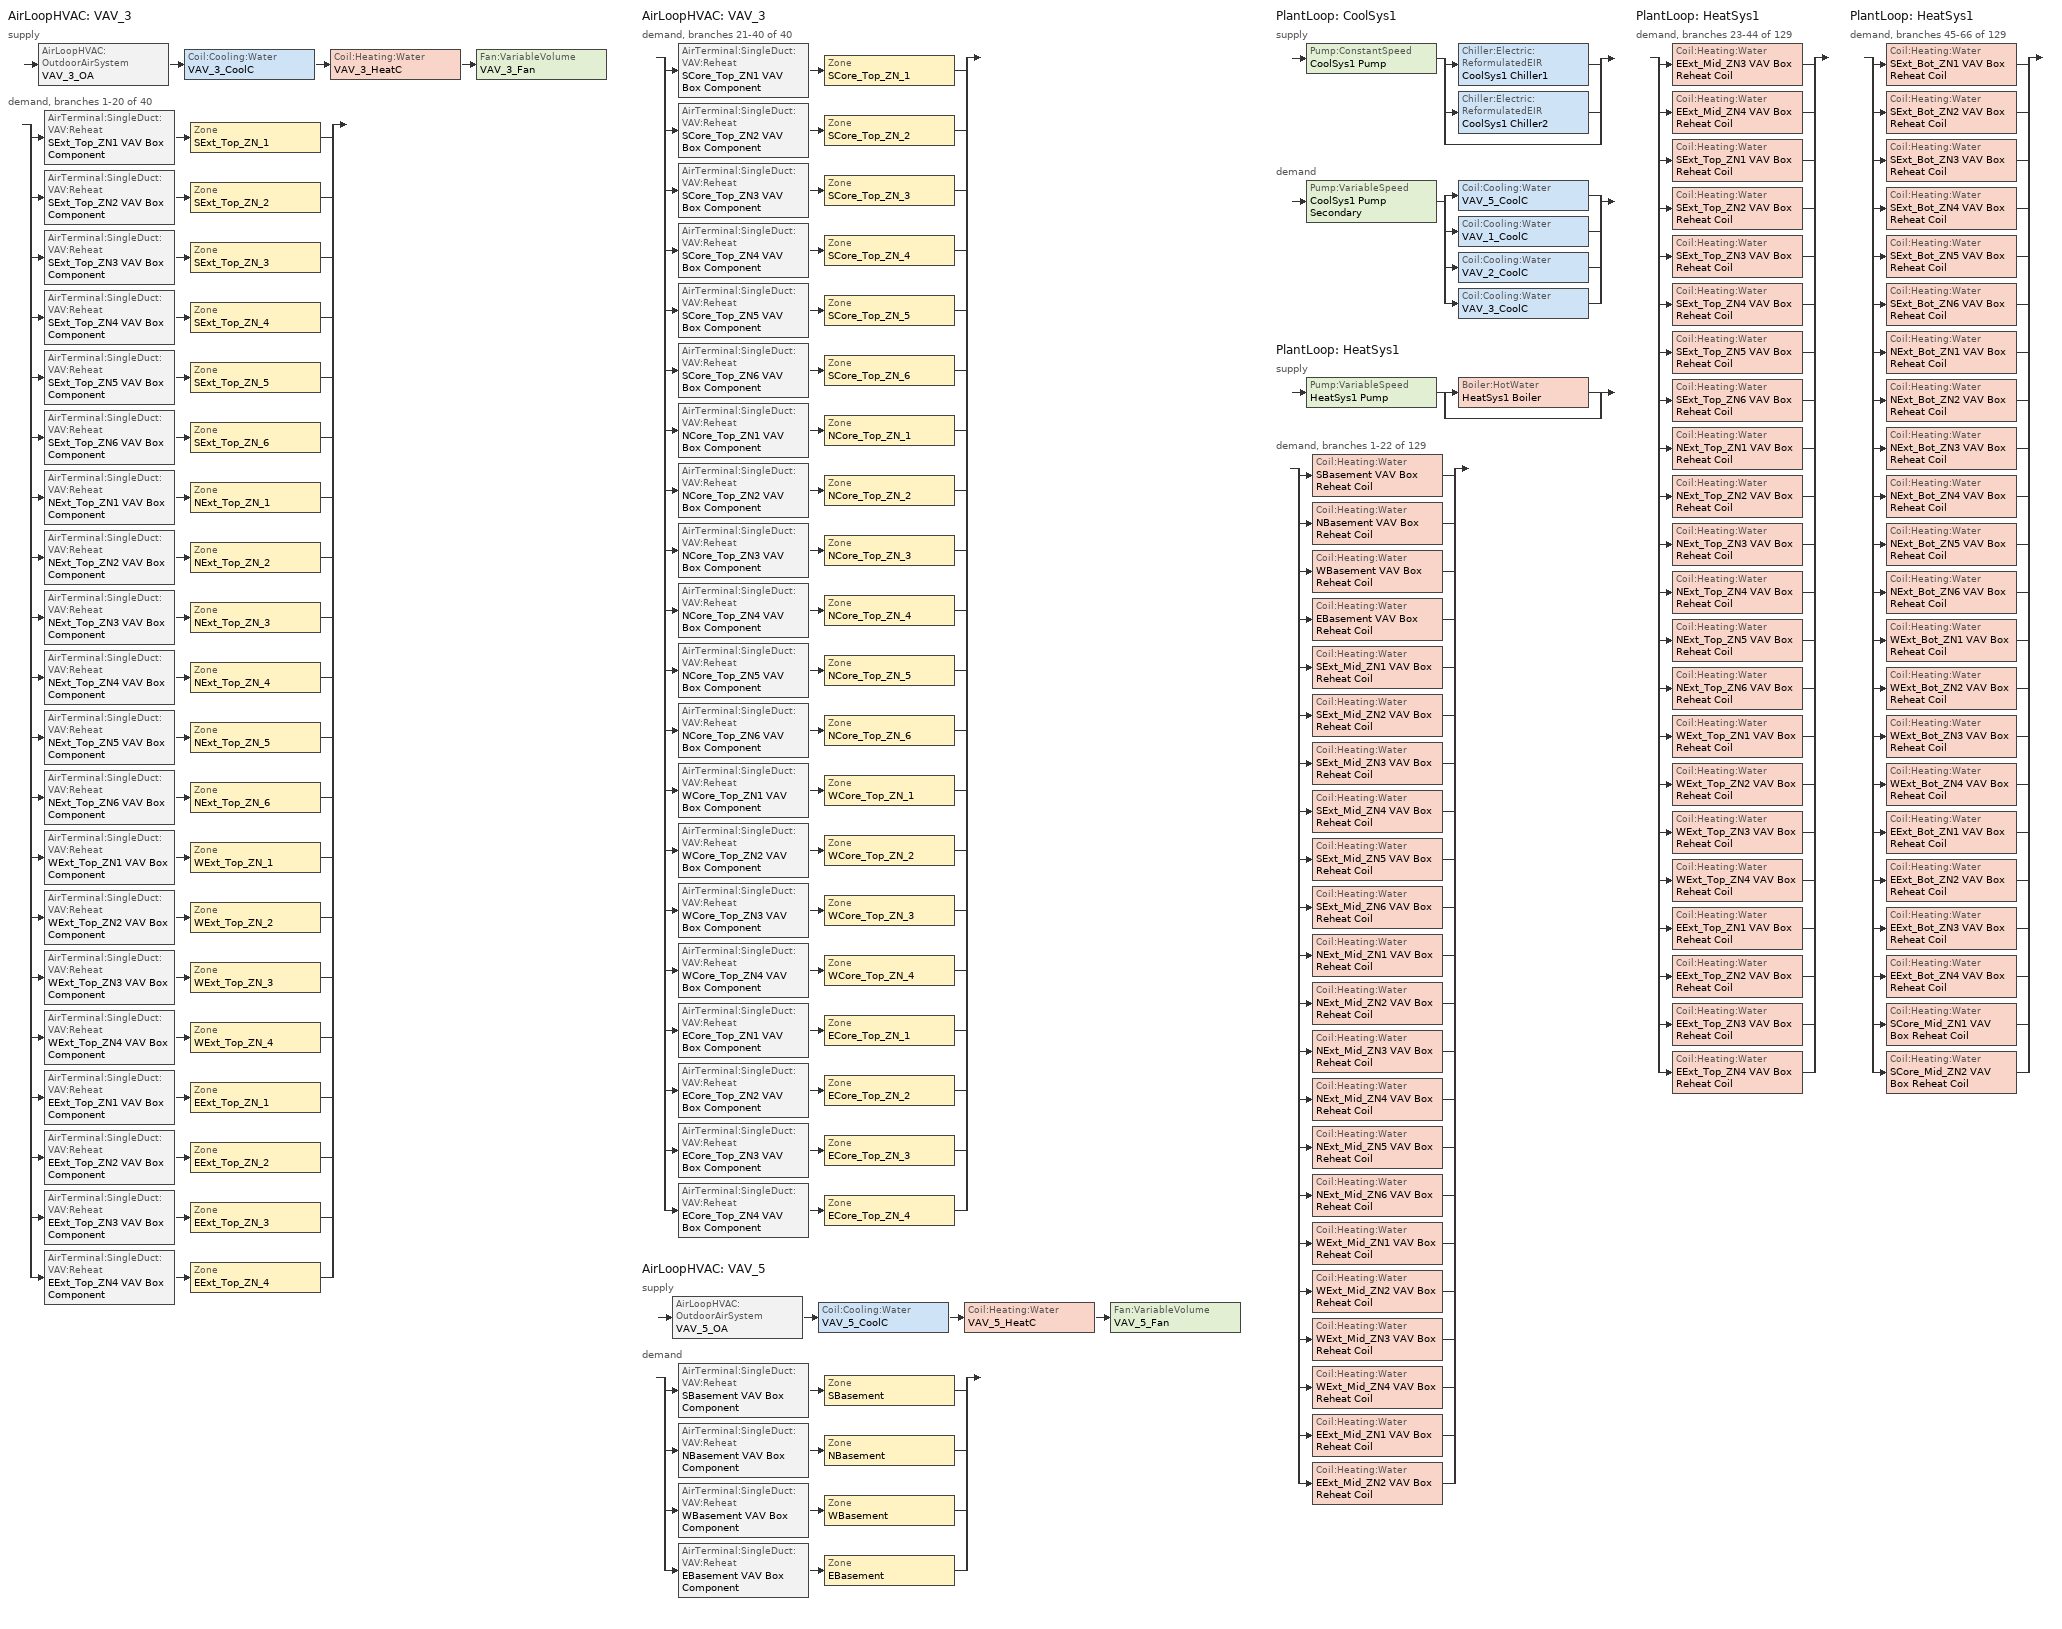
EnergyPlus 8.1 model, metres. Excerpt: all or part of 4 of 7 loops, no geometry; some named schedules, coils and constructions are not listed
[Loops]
AirLoopHVAC 'VAV_3'
 supply: AirLoopHVAC:OutdoorAirSystem 'VAV_3_OA' > Coil:Cooling:Water 'VAV_3_CoolC' > Coil:Heating:Water 'VAV_3_HeatC' > Fan:VariableVolume 'VAV_3_Fan'
 demand, branches 1-20 of 40: split
  | AirTerminal:SingleDuct:VAV:Reheat 'SExt_Top_ZN1 VAV Box Component' > Zone 'SExt_Top_ZN_1'
  | AirTerminal:SingleDuct:VAV:Reheat 'SExt_Top_ZN2 VAV Box Component' > Zone 'SExt_Top_ZN_2'
  | AirTerminal:SingleDuct:VAV:Reheat 'SExt_Top_ZN3 VAV Box Component' > Zone 'SExt_Top_ZN_3'
  | AirTerminal:SingleDuct:VAV:Reheat 'SExt_Top_ZN4 VAV Box Component' > Zone 'SExt_Top_ZN_4'
  | AirTerminal:SingleDuct:VAV:Reheat 'SExt_Top_ZN5 VAV Box Component' > Zone 'SExt_Top_ZN_5'
  | AirTerminal:SingleDuct:VAV:Reheat 'SExt_Top_ZN6 VAV Box Component' > Zone 'SExt_Top_ZN_6'
  | AirTerminal:SingleDuct:VAV:Reheat 'NExt_Top_ZN1 VAV Box Component' > Zone 'NExt_Top_ZN_1'
  | AirTerminal:SingleDuct:VAV:Reheat 'NExt_Top_ZN2 VAV Box Component' > Zone 'NExt_Top_ZN_2'
  | AirTerminal:SingleDuct:VAV:Reheat 'NExt_Top_ZN3 VAV Box Component' > Zone 'NExt_Top_ZN_3'
  | AirTerminal:SingleDuct:VAV:Reheat 'NExt_Top_ZN4 VAV Box Component' > Zone 'NExt_Top_ZN_4'
  | AirTerminal:SingleDuct:VAV:Reheat 'NExt_Top_ZN5 VAV Box Component' > Zone 'NExt_Top_ZN_5'
  | AirTerminal:SingleDuct:VAV:Reheat 'NExt_Top_ZN6 VAV Box Component' > Zone 'NExt_Top_ZN_6'
  | AirTerminal:SingleDuct:VAV:Reheat 'WExt_Top_ZN1 VAV Box Component' > Zone 'WExt_Top_ZN_1'
  | AirTerminal:SingleDuct:VAV:Reheat 'WExt_Top_ZN2 VAV Box Component' > Zone 'WExt_Top_ZN_2'
  | AirTerminal:SingleDuct:VAV:Reheat 'WExt_Top_ZN3 VAV Box Component' > Zone 'WExt_Top_ZN_3'
  | AirTerminal:SingleDuct:VAV:Reheat 'WExt_Top_ZN4 VAV Box Component' > Zone 'WExt_Top_ZN_4'
  | AirTerminal:SingleDuct:VAV:Reheat 'EExt_Top_ZN1 VAV Box Component' > Zone 'EExt_Top_ZN_1'
  | AirTerminal:SingleDuct:VAV:Reheat 'EExt_Top_ZN2 VAV Box Component' > Zone 'EExt_Top_ZN_2'
  | AirTerminal:SingleDuct:VAV:Reheat 'EExt_Top_ZN3 VAV Box Component' > Zone 'EExt_Top_ZN_3'
  | AirTerminal:SingleDuct:VAV:Reheat 'EExt_Top_ZN4 VAV Box Component' > Zone 'EExt_Top_ZN_4'
AirLoopHVAC 'VAV_3'
 demand, branches 21-40 of 40: split
  | AirTerminal:SingleDuct:VAV:Reheat 'SCore_Top_ZN1 VAV Box Component' > Zone 'SCore_Top_ZN_1'
  | AirTerminal:SingleDuct:VAV:Reheat 'SCore_Top_ZN2 VAV Box Component' > Zone 'SCore_Top_ZN_2'
  | AirTerminal:SingleDuct:VAV:Reheat 'SCore_Top_ZN3 VAV Box Component' > Zone 'SCore_Top_ZN_3'
  | AirTerminal:SingleDuct:VAV:Reheat 'SCore_Top_ZN4 VAV Box Component' > Zone 'SCore_Top_ZN_4'
  | AirTerminal:SingleDuct:VAV:Reheat 'SCore_Top_ZN5 VAV Box Component' > Zone 'SCore_Top_ZN_5'
  | AirTerminal:SingleDuct:VAV:Reheat 'SCore_Top_ZN6 VAV Box Component' > Zone 'SCore_Top_ZN_6'
  | AirTerminal:SingleDuct:VAV:Reheat 'NCore_Top_ZN1 VAV Box Component' > Zone 'NCore_Top_ZN_1'
  | AirTerminal:SingleDuct:VAV:Reheat 'NCore_Top_ZN2 VAV Box Component' > Zone 'NCore_Top_ZN_2'
  | AirTerminal:SingleDuct:VAV:Reheat 'NCore_Top_ZN3 VAV Box Component' > Zone 'NCore_Top_ZN_3'
  | AirTerminal:SingleDuct:VAV:Reheat 'NCore_Top_ZN4 VAV Box Component' > Zone 'NCore_Top_ZN_4'
  | AirTerminal:SingleDuct:VAV:Reheat 'NCore_Top_ZN5 VAV Box Component' > Zone 'NCore_Top_ZN_5'
  | AirTerminal:SingleDuct:VAV:Reheat 'NCore_Top_ZN6 VAV Box Component' > Zone 'NCore_Top_ZN_6'
  | AirTerminal:SingleDuct:VAV:Reheat 'WCore_Top_ZN1 VAV Box Component' > Zone 'WCore_Top_ZN_1'
  | AirTerminal:SingleDuct:VAV:Reheat 'WCore_Top_ZN2 VAV Box Component' > Zone 'WCore_Top_ZN_2'
  | AirTerminal:SingleDuct:VAV:Reheat 'WCore_Top_ZN3 VAV Box Component' > Zone 'WCore_Top_ZN_3'
  | AirTerminal:SingleDuct:VAV:Reheat 'WCore_Top_ZN4 VAV Box Component' > Zone 'WCore_Top_ZN_4'
  | AirTerminal:SingleDuct:VAV:Reheat 'ECore_Top_ZN1 VAV Box Component' > Zone 'ECore_Top_ZN_1'
  | AirTerminal:SingleDuct:VAV:Reheat 'ECore_Top_ZN2 VAV Box Component' > Zone 'ECore_Top_ZN_2'
  | AirTerminal:SingleDuct:VAV:Reheat 'ECore_Top_ZN3 VAV Box Component' > Zone 'ECore_Top_ZN_3'
  | AirTerminal:SingleDuct:VAV:Reheat 'ECore_Top_ZN4 VAV Box Component' > Zone 'ECore_Top_ZN_4'
AirLoopHVAC 'VAV_5'
 supply: AirLoopHVAC:OutdoorAirSystem 'VAV_5_OA' > Coil:Cooling:Water 'VAV_5_CoolC' > Coil:Heating:Water 'VAV_5_HeatC' > Fan:VariableVolume 'VAV_5_Fan'
 demand: split
  | AirTerminal:SingleDuct:VAV:Reheat 'SBasement VAV Box Component' > Zone 'SBasement'
  | AirTerminal:SingleDuct:VAV:Reheat 'NBasement VAV Box Component' > Zone 'NBasement'
  | AirTerminal:SingleDuct:VAV:Reheat 'WBasement VAV Box Component' > Zone 'WBasement'
  | AirTerminal:SingleDuct:VAV:Reheat 'EBasement VAV Box Component' > Zone 'EBasement'
PlantLoop 'CoolSys1'
 supply: Pump:ConstantSpeed 'CoolSys1 Pump' > split
  | Chiller:Electric:ReformulatedEIR 'CoolSys1 Chiller1'
  | Chiller:Electric:ReformulatedEIR 'CoolSys1 Chiller2'
  | bypass
 demand: Pump:VariableSpeed 'CoolSys1 Pump Secondary' > split
  | Coil:Cooling:Water 'VAV_5_CoolC'
  | Coil:Cooling:Water 'VAV_1_CoolC'
  | Coil:Cooling:Water 'VAV_2_CoolC'
  | Coil:Cooling:Water 'VAV_3_CoolC'
PlantLoop 'HeatSys1'
 supply: Pump:VariableSpeed 'HeatSys1 Pump' > split
  | Boiler:HotWater 'HeatSys1 Boiler'
  | bypass
 demand, branches 1-22 of 129: split
  | Coil:Heating:Water 'SBasement VAV Box Reheat Coil'
  | Coil:Heating:Water 'NBasement VAV Box Reheat Coil'
  | Coil:Heating:Water 'WBasement VAV Box Reheat Coil'
  | Coil:Heating:Water 'EBasement VAV Box Reheat Coil'
  | Coil:Heating:Water 'SExt_Mid_ZN1 VAV Box Reheat Coil'
  | Coil:Heating:Water 'SExt_Mid_ZN2 VAV Box Reheat Coil'
  | Coil:Heating:Water 'SExt_Mid_ZN3 VAV Box Reheat Coil'
  | Coil:Heating:Water 'SExt_Mid_ZN4 VAV Box Reheat Coil'
  | Coil:Heating:Water 'SExt_Mid_ZN5 VAV Box Reheat Coil'
  | Coil:Heating:Water 'SExt_Mid_ZN6 VAV Box Reheat Coil'
  | Coil:Heating:Water 'NExt_Mid_ZN1 VAV Box Reheat Coil'
  | Coil:Heating:Water 'NExt_Mid_ZN2 VAV Box Reheat Coil'
  | Coil:Heating:Water 'NExt_Mid_ZN3 VAV Box Reheat Coil'
  | Coil:Heating:Water 'NExt_Mid_ZN4 VAV Box Reheat Coil'
  | Coil:Heating:Water 'NExt_Mid_ZN5 VAV Box Reheat Coil'
  | Coil:Heating:Water 'NExt_Mid_ZN6 VAV Box Reheat Coil'
  | Coil:Heating:Water 'WExt_Mid_ZN1 VAV Box Reheat Coil'
  | Coil:Heating:Water 'WExt_Mid_ZN2 VAV Box Reheat Coil'
  | Coil:Heating:Water 'WExt_Mid_ZN3 VAV Box Reheat Coil'
  | Coil:Heating:Water 'WExt_Mid_ZN4 VAV Box Reheat Coil'
  | Coil:Heating:Water 'EExt_Mid_ZN1 VAV Box Reheat Coil'
  | Coil:Heating:Water 'EExt_Mid_ZN2 VAV Box Reheat Coil'
PlantLoop 'HeatSys1'
 demand, branches 23-44 of 129: split
  | Coil:Heating:Water 'EExt_Mid_ZN3 VAV Box Reheat Coil'
  | Coil:Heating:Water 'EExt_Mid_ZN4 VAV Box Reheat Coil'
  | Coil:Heating:Water 'SExt_Top_ZN1 VAV Box Reheat Coil'
  | Coil:Heating:Water 'SExt_Top_ZN2 VAV Box Reheat Coil'
  | Coil:Heating:Water 'SExt_Top_ZN3 VAV Box Reheat Coil'
  | Coil:Heating:Water 'SExt_Top_ZN4 VAV Box Reheat Coil'
  | Coil:Heating:Water 'SExt_Top_ZN5 VAV Box Reheat Coil'
  | Coil:Heating:Water 'SExt_Top_ZN6 VAV Box Reheat Coil'
  | Coil:Heating:Water 'NExt_Top_ZN1 VAV Box Reheat Coil'
  | Coil:Heating:Water 'NExt_Top_ZN2 VAV Box Reheat Coil'
  | Coil:Heating:Water 'NExt_Top_ZN3 VAV Box Reheat Coil'
  | Coil:Heating:Water 'NExt_Top_ZN4 VAV Box Reheat Coil'
  | Coil:Heating:Water 'NExt_Top_ZN5 VAV Box Reheat Coil'
  | Coil:Heating:Water 'NExt_Top_ZN6 VAV Box Reheat Coil'
  | Coil:Heating:Water 'WExt_Top_ZN1 VAV Box Reheat Coil'
  | Coil:Heating:Water 'WExt_Top_ZN2 VAV Box Reheat Coil'
  | Coil:Heating:Water 'WExt_Top_ZN3 VAV Box Reheat Coil'
  | Coil:Heating:Water 'WExt_Top_ZN4 VAV Box Reheat Coil'
  | Coil:Heating:Water 'EExt_Top_ZN1 VAV Box Reheat Coil'
  | Coil:Heating:Water 'EExt_Top_ZN2 VAV Box Reheat Coil'
  | Coil:Heating:Water 'EExt_Top_ZN3 VAV Box Reheat Coil'
  | Coil:Heating:Water 'EExt_Top_ZN4 VAV Box Reheat Coil'
PlantLoop 'HeatSys1'
 demand, branches 45-66 of 129: split
  | Coil:Heating:Water 'SExt_Bot_ZN1 VAV Box Reheat Coil'
  | Coil:Heating:Water 'SExt_Bot_ZN2 VAV Box Reheat Coil'
  | Coil:Heating:Water 'SExt_Bot_ZN3 VAV Box Reheat Coil'
  | Coil:Heating:Water 'SExt_Bot_ZN4 VAV Box Reheat Coil'
  | Coil:Heating:Water 'SExt_Bot_ZN5 VAV Box Reheat Coil'
  | Coil:Heating:Water 'SExt_Bot_ZN6 VAV Box Reheat Coil'
  | Coil:Heating:Water 'NExt_Bot_ZN1 VAV Box Reheat Coil'
  | Coil:Heating:Water 'NExt_Bot_ZN2 VAV Box Reheat Coil'
  | Coil:Heating:Water 'NExt_Bot_ZN3 VAV Box Reheat Coil'
  | Coil:Heating:Water 'NExt_Bot_ZN4 VAV Box Reheat Coil'
  | Coil:Heating:Water 'NExt_Bot_ZN5 VAV Box Reheat Coil'
  | Coil:Heating:Water 'NExt_Bot_ZN6 VAV Box Reheat Coil'
  | Coil:Heating:Water 'WExt_Bot_ZN1 VAV Box Reheat Coil'
  | Coil:Heating:Water 'WExt_Bot_ZN2 VAV Box Reheat Coil'
  | Coil:Heating:Water 'WExt_Bot_ZN3 VAV Box Reheat Coil'
  | Coil:Heating:Water 'WExt_Bot_ZN4 VAV Box Reheat Coil'
  | Coil:Heating:Water 'EExt_Bot_ZN1 VAV Box Reheat Coil'
  | Coil:Heating:Water 'EExt_Bot_ZN2 VAV Box Reheat Coil'
  | Coil:Heating:Water 'EExt_Bot_ZN3 VAV Box Reheat Coil'
  | Coil:Heating:Water 'EExt_Bot_ZN4 VAV Box Reheat Coil'
  | Coil:Heating:Water 'SCore_Mid_ZN1 VAV Box Reheat Coil'
  | Coil:Heating:Water 'SCore_Mid_ZN2 VAV Box Reheat Coil'
[ZoneList]
VAV_3: NExt_Top_ZN_1, NExt_Top_ZN_2, NExt_Top_ZN_5, NExt_Top_ZN_6, NExt_Top_ZN_4, NExt_Top_ZN_3, NCore_Top_ZN_1, NCore_Top_ZN_4, NCore_Top_ZN_2, NCore_Top_ZN_5, NCore_Top_ZN_3, NCore_Top_ZN_6, SExt_Top_ZN_1, SExt_Top_ZN_2, SExt_Top_ZN_5, SExt_Top_ZN_6, SExt_Top_ZN_4, SExt_Top_ZN_3, SCore_Top_ZN_1, SCore_Top_ZN_4, SCore_Top_ZN_2, SCore_Top_ZN_5, SCore_Top_ZN_3, SCore_Top_ZN_6, WExt_Top_ZN_1, WExt_Top_ZN_2, WExt_Top_ZN_3, WExt_Top_ZN_4, WCore_Top_ZN_1, WCore_Top_ZN_4, WCore_Top_ZN_2, WCore_Top_ZN_3, EExt_Top_ZN_1, EExt_Top_ZN_2, EExt_Top_ZN_3, EExt_Top_ZN_4, ECore_Top_ZN_1, ECore_Top_ZN_4, ECore_Top_ZN_2, ECore_Top_ZN_3
[ComplexFenestrationProperty:SolarAbsorbedLayers] Construction=CFS_Glz_807
Name | Fenestration Surface | Layer 1 Solar Radiation Absorbed Schedule | Layer 2 Solar Radiation Absorbed Schedule | Layer 3 Solar Radiation Absorbed Schedule
SExt_Bot_ZN1_Win2_SolarAbsorbed | SExt_Bot_ZN1_Win2 | SExt_G1_SolRadSched | SExt_Shad_SolRadSched | SExt_G2_SolRadSched
SExt_Bot_ZN1_Win3_SolarAbsorbed | SExt_Bot_ZN1_Win3 | SExt_G1_SolRadSched | SExt_Shad_SolRadSched | SExt_G2_SolRadSched
SExt_Bot_ZN1_Win4_SolarAbsorbed | SExt_Bot_ZN1_Win4 | SExt_G1_SolRadSched | SExt_Shad_SolRadSched | SExt_G2_SolRadSched
SExt_Bot_ZN2_Win1_SolarAbsorbed | SExt_Bot_ZN2_Win1 | SExt_G1_SolRadSched | SExt_Shad_SolRadSched | SExt_G2_SolRadSched
SExt_Bot_ZN2_Win2_SolarAbsorbed | SExt_Bot_ZN2_Win2 | SExt_G1_SolRadSched | SExt_Shad_SolRadSched | SExt_G2_SolRadSched
SExt_Bot_ZN2_Win3_SolarAbsorbed | SExt_Bot_ZN2_Win3 | SExt_G1_SolRadSched | SExt_Shad_SolRadSched | SExt_G2_SolRadSched
SExt_Bot_ZN2_Win4_SolarAbsorbed | SExt_Bot_ZN2_Win4 | SExt_G1_SolRadSched | SExt_Shad_SolRadSched | SExt_G2_SolRadSched
SExt_Bot_ZN3_Win1_SolarAbsorbed | SExt_Bot_ZN3_Win1 | SExt_G1_SolRadSched | SExt_Shad_SolRadSched | SExt_G2_SolRadSched
SExt_Bot_ZN3_Win2_SolarAbsorbed | SExt_Bot_ZN3_Win2 | SExt_G1_SolRadSched | SExt_Shad_SolRadSched | SExt_G2_SolRadSched
SExt_Bot_ZN3_Win3_SolarAbsorbed | SExt_Bot_ZN3_Win3 | SExt_G1_SolRadSched | SExt_Shad_SolRadSched | SExt_G2_SolRadSched
SExt_Bot_ZN3_Win4_SolarAbsorbed | SExt_Bot_ZN3_Win4 | SExt_G1_SolRadSched | SExt_Shad_SolRadSched | SExt_G2_SolRadSched
SExt_Bot_ZN4_Win1_SolarAbsorbed | SExt_Bot_ZN4_Win1 | SExt_G1_SolRadSched | SExt_Shad_SolRadSched | SExt_G2_SolRadSched
SExt_Bot_ZN4_Win2_SolarAbsorbed | SExt_Bot_ZN4_Win2 | SExt_G1_SolRadSched | SExt_Shad_SolRadSched | SExt_G2_SolRadSched
SExt_Bot_ZN4_Win3_SolarAbsorbed | SExt_Bot_ZN4_Win3 | SExt_G1_SolRadSched | SExt_Shad_SolRadSched | SExt_G2_SolRadSched
SExt_Bot_ZN4_Win4_SolarAbsorbed | SExt_Bot_ZN4_Win4 | SExt_G1_SolRadSched | SExt_Shad_SolRadSched | SExt_G2_SolRadSched
SExt_Bot_ZN5_Win1_SolarAbsorbed | SExt_Bot_ZN5_Win1 | SExt_G1_SolRadSched | SExt_Shad_SolRadSched | SExt_G2_SolRadSched
SExt_Bot_ZN5_Win2_SolarAbsorbed | SExt_Bot_ZN5_Win2 | SExt_G1_SolRadSched | SExt_Shad_SolRadSched | SExt_G2_SolRadSched
SExt_Bot_ZN5_Win3_SolarAbsorbed | SExt_Bot_ZN5_Win3 | SExt_G1_SolRadSched | SExt_Shad_SolRadSched | SExt_G2_SolRadSched
SExt_Bot_ZN5_Win4_SolarAbsorbed | SExt_Bot_ZN5_Win4 | SExt_G1_SolRadSched | SExt_Shad_SolRadSched | SExt_G2_SolRadSched
SExt_Bot_ZN6_Win1_SolarAbsorbed | SExt_Bot_ZN6_Win1 | SExt_G1_SolRadSched | SExt_Shad_SolRadSched | SExt_G2_SolRadSched
SExt_Bot_ZN6_Win2_SolarAbsorbed | SExt_Bot_ZN6_Win2 | SExt_G1_SolRadSched | SExt_Shad_SolRadSched | SExt_G2_SolRadSched
SExt_Bot_ZN6_Win3_SolarAbsorbed | SExt_Bot_ZN6_Win3 | SExt_G1_SolRadSched | SExt_Shad_SolRadSched | SExt_G2_SolRadSched
SExt_Bot_ZN6_Win4_SolarAbsorbed | SExt_Bot_ZN6_Win4 | SExt_G1_SolRadSched | SExt_Shad_SolRadSched | SExt_G2_SolRadSched
EExt_Bot_ZN1_win1_SolarAbsorbed | EExt_Bot_ZN1_win1 | EExt_G1_SolRadSched | EExt_Shad_SolRadSched | EExt_G2_SolRadSched
EExt_Bot_ZN1_win2_SolarAbsorbed | EExt_Bot_ZN1_win2 | EExt_G1_SolRadSched | EExt_Shad_SolRadSched | EExt_G2_SolRadSched
EExt_Bot_ZN1_win3_SolarAbsorbed | EExt_Bot_ZN1_win3 | EExt_G1_SolRadSched | EExt_Shad_SolRadSched | EExt_G2_SolRadSched
EExt_Bot_ZN1_win4_SolarAbsorbed | EExt_Bot_ZN1_win4 | EExt_G1_SolRadSched | EExt_Shad_SolRadSched | EExt_G2_SolRadSched
EExt_Bot_ZN2_win1_SolarAbsorbed | EExt_Bot_ZN2_win1 | EExt_G1_SolRadSched | EExt_Shad_SolRadSched | EExt_G2_SolRadSched
EExt_Bot_ZN2_win2_SolarAbsorbed | EExt_Bot_ZN2_win2 | EExt_G1_SolRadSched | EExt_Shad_SolRadSched | EExt_G2_SolRadSched
EExt_Bot_ZN2_win3_SolarAbsorbed | EExt_Bot_ZN2_win3 | EExt_G1_SolRadSched | EExt_Shad_SolRadSched | EExt_G2_SolRadSched
EExt_Bot_ZN2_win4_SolarAbsorbed | EExt_Bot_ZN2_win4 | EExt_G1_SolRadSched | EExt_Shad_SolRadSched | EExt_G2_SolRadSched
EExt_Bot_ZN3_win1_SolarAbsorbed | EExt_Bot_ZN3_win1 | EExt_G1_SolRadSched | EExt_Shad_SolRadSched | EExt_G2_SolRadSched
EExt_Bot_ZN3_win2_SolarAbsorbed | EExt_Bot_ZN3_win2 | EExt_G1_SolRadSched | EExt_Shad_SolRadSched | EExt_G2_SolRadSched
EExt_Bot_ZN3_win3_SolarAbsorbed | EExt_Bot_ZN3_win3 | EExt_G1_SolRadSched | EExt_Shad_SolRadSched | EExt_G2_SolRadSched
EExt_Bot_ZN3_win4_SolarAbsorbed | EExt_Bot_ZN3_win4 | EExt_G1_SolRadSched | EExt_Shad_SolRadSched | EExt_G2_SolRadSched
EExt_Bot_ZN4_win1_SolarAbsorbed | EExt_Bot_ZN4_win1 | EExt_G1_SolRadSched | EExt_Shad_SolRadSched | EExt_G2_SolRadSched
EExt_Bot_ZN4_win2_SolarAbsorbed | EExt_Bot_ZN4_win2 | EExt_G1_SolRadSched | EExt_Shad_SolRadSched | EExt_G2_SolRadSched
EExt_Bot_ZN4_win3_SolarAbsorbed | EExt_Bot_ZN4_win3 | EExt_G1_SolRadSched | EExt_Shad_SolRadSched | EExt_G2_SolRadSched
EExt_Bot_ZN4_win4_SolarAbsorbed | EExt_Bot_ZN4_win4 | EExt_G1_SolRadSched | EExt_Shad_SolRadSched | EExt_G2_SolRadSched
NExt_Bot_ZN6_win4_SolarAbsorbed | NExt_Bot_ZN6_win4 | NExt_G1_SolRadSched | NExt_Shad_SolRadSched | NExt_G2_SolRadSched
NExt_Bot_ZN6_win3_SolarAbsorbed | NExt_Bot_ZN6_win3 | NExt_G1_SolRadSched | NExt_Shad_SolRadSched | NExt_G2_SolRadSched
NExt_Bot_ZN6_win2_SolarAbsorbed | NExt_Bot_ZN6_win2 | NExt_G1_SolRadSched | NExt_Shad_SolRadSched | NExt_G2_SolRadSched
NExt_Bot_ZN6_win1_SolarAbsorbed | NExt_Bot_ZN6_win1 | NExt_G1_SolRadSched | NExt_Shad_SolRadSched | NExt_G2_SolRadSched
NExt_Bot_ZN5_win4_SolarAbsorbed | NExt_Bot_ZN5_win4 | NExt_G1_SolRadSched | NExt_Shad_SolRadSched | NExt_G2_SolRadSched
NExt_Bot_ZN5_win3_SolarAbsorbed | NExt_Bot_ZN5_win3 | NExt_G1_SolRadSched | NExt_Shad_SolRadSched | NExt_G2_SolRadSched
NExt_Bot_ZN5_win2_SolarAbsorbed | NExt_Bot_ZN5_win2 | NExt_G1_SolRadSched | NExt_Shad_SolRadSched | NExt_G2_SolRadSched
NExt_Bot_ZN5_win1_SolarAbsorbed | NExt_Bot_ZN5_win1 | NExt_G1_SolRadSched | NExt_Shad_SolRadSched | NExt_G2_SolRadSched
NExt_Bot_ZN4_win4_SolarAbsorbed | NExt_Bot_ZN4_win4 | NExt_G1_SolRadSched | NExt_Shad_SolRadSched | NExt_G2_SolRadSched
NExt_Bot_ZN4_win3_SolarAbsorbed | NExt_Bot_ZN4_win3 | NExt_G1_SolRadSched | NExt_Shad_SolRadSched | NExt_G2_SolRadSched
NExt_Bot_ZN4_win2_SolarAbsorbed | NExt_Bot_ZN4_win2 | NExt_G1_SolRadSched | NExt_Shad_SolRadSched | NExt_G2_SolRadSched
NExt_Bot_ZN4_win1_SolarAbsorbed | NExt_Bot_ZN4_win1 | NExt_G1_SolRadSched | NExt_Shad_SolRadSched | NExt_G2_SolRadSched
NExt_Bot_ZN3_win4_SolarAbsorbed | NExt_Bot_ZN3_win4 | NExt_G1_SolRadSched | NExt_Shad_SolRadSched | NExt_G2_SolRadSched
NExt_Bot_ZN3_win3_SolarAbsorbed | NExt_Bot_ZN3_win3 | NExt_G1_SolRadSched | NExt_Shad_SolRadSched | NExt_G2_SolRadSched
NExt_Bot_ZN3_win2_SolarAbsorbed | NExt_Bot_ZN3_win2 | NExt_G1_SolRadSched | NExt_Shad_SolRadSched | NExt_G2_SolRadSched
NExt_Bot_ZN3_win1_SolarAbsorbed | NExt_Bot_ZN3_win1 | NExt_G1_SolRadSched | NExt_Shad_SolRadSched | NExt_G2_SolRadSched
NExt_Bot_ZN2_win4_SolarAbsorbed | NExt_Bot_ZN2_win4 | NExt_G1_SolRadSched | NExt_Shad_SolRadSched | NExt_G2_SolRadSched
NExt_Bot_ZN2_win3_SolarAbsorbed | NExt_Bot_ZN2_win3 | NExt_G1_SolRadSched | NExt_Shad_SolRadSched | NExt_G2_SolRadSched
NExt_Bot_ZN2_win2_SolarAbsorbed | NExt_Bot_ZN2_win2 | NExt_G1_SolRadSched | NExt_Shad_SolRadSched | NExt_G2_SolRadSched
NExt_Bot_ZN2_win1_SolarAbsorbed | NExt_Bot_ZN2_win1 | NExt_G1_SolRadSched | NExt_Shad_SolRadSched | NExt_G2_SolRadSched
NExt_Bot_ZN1_win4_SolarAbsorbed | NExt_Bot_ZN1_win4 | NExt_G1_SolRadSched | NExt_Shad_SolRadSched | NExt_G2_SolRadSched
NExt_Bot_ZN1_win3_SolarAbsorbed | NExt_Bot_ZN1_win3 | NExt_G1_SolRadSched | NExt_Shad_SolRadSched | NExt_G2_SolRadSched
NExt_Bot_ZN1_win2_SolarAbsorbed | NExt_Bot_ZN1_win2 | NExt_G1_SolRadSched | NExt_Shad_SolRadSched | NExt_G2_SolRadSched
NExt_Bot_ZN1_win1_SolarAbsorbed | NExt_Bot_ZN1_win1 | NExt_G1_SolRadSched | NExt_Shad_SolRadSched | NExt_G2_SolRadSched
WExt_Bot_ZN4_win4_SolarAbsorbed | WExt_Bot_ZN4_win4 | WExt_G1_SolRadSched | WExt_Shad_SolRadSched | WExt_G2_SolRadSched
WExt_Bot_ZN4_win3_SolarAbsorbed | WExt_Bot_ZN4_win3 | WExt_G1_SolRadSched | WExt_Shad_SolRadSched | WExt_G2_SolRadSched
WExt_Bot_ZN4_win2_SolarAbsorbed | WExt_Bot_ZN4_win2 | WExt_G1_SolRadSched | WExt_Shad_SolRadSched | WExt_G2_SolRadSched
WExt_Bot_ZN4_win1_SolarAbsorbed | WExt_Bot_ZN4_win1 | WExt_G1_SolRadSched | WExt_Shad_SolRadSched | WExt_G2_SolRadSched
WExt_Bot_ZN3_win4_SolarAbsorbed | WExt_Bot_ZN3_win4 | WExt_G1_SolRadSched | WExt_Shad_SolRadSched | WExt_G2_SolRadSched
WExt_Bot_ZN3_win3_SolarAbsorbed | WExt_Bot_ZN3_win3 | WExt_G1_SolRadSched | WExt_Shad_SolRadSched | WExt_G2_SolRadSched
WExt_Bot_ZN3_win2_SolarAbsorbed | WExt_Bot_ZN3_win2 | WExt_G1_SolRadSched | WExt_Shad_SolRadSched | WExt_G2_SolRadSched
WExt_Bot_ZN3_win1_SolarAbsorbed | WExt_Bot_ZN3_win1 | WExt_G1_SolRadSched | WExt_Shad_SolRadSched | WExt_G2_SolRadSched
WExt_Bot_ZN2_win4_SolarAbsorbed | WExt_Bot_ZN2_win4 | WExt_G1_SolRadSched | WExt_Shad_SolRadSched | WExt_G2_SolRadSched
[DesignSpecification:OutdoorAir] Outdoor Air Flow per Zone Floor Area {m3/s-m2}=0.000762
Name | Outdoor Air Method | Outdoor Air Flow per Person {m3/s-person}
SZ DSOA Zone | Flow/Area
CM DSOA VAV_3 | Sum | 1e-08
[DesignSpecification:ZoneAirDistribution]
CM DSZAD VAV_3: Zone Air Distribution Effectiveness in Cooling Mode=1; Zone Air Distribution Effectiveness in Heating Mode=1
[Sizing:Zone] Zone Cooling Design Supply Air Temperature Input Method=SupplyAirTemperature; Zone Cooling Design Supply Air Temperature {C}=12.8; Zone Heating Design Supply Air Temperature Input Method=SupplyAirTemperature; Zone Heating Design Supply Air Temperature {C}=40; Zone Cooling Design Supply Air Humidity Ratio {kgWater/kgDryAir}=0.0085; Zone Heating Design Supply Air Humidity Ratio {kgWater/kgDryAir}=0.008; Design Specification Outdoor Air Object=SZ DSOA Zone
SBasement; NBasement; WBasement; EBasement
[Sizing:System] Type of Load to Size On=Sensible; Design Outdoor Air Flow Rate {m3/s}=autosize; Preheat Design Temperature {C}=7; Preheat Design Humidity Ratio {kgWater/kgDryAir}=0.008; Precool Design Temperature {C}=12.8; Precool Design Humidity Ratio {kgWater/kgDryAir}=0.008; Central Cooling Design Supply Air Temperature {C}=12.8; Central Heating Design Supply Air Temperature {C}=12.8; Sizing Option=Coincident; 100% Outdoor Air in Cooling=No; 100% Outdoor Air in Heating=No; Central Cooling Design Supply Air Humidity Ratio {kgWater/kgDryAir}=0.0085; Central Heating Design Supply Air Humidity Ratio {kgWater/kgDryAir}=0.008; Cooling Design Air Flow Rate {m3/s}=0; Heating Design Air Flow Rate {m3/s}=0
Name | Minimum System Air Flow Ratio
VAV_3 | 0.3
VAV_5 | 1
[Sizing:Plant]
Name | Loop Type | Design Loop Exit Temperature {C} | Loop Design Temperature Difference {deltaC}
CoolSys1 | Cooling | 6.67 | 5.6
HeatSys1 | Heating | 82 | 11
[AirTerminal:SingleDuct:VAV:Reheat] Availability Schedule=ALWAYS_ON; Maximum Air Flow Rate {m3/s}=AUTOSIZE; Zone Minimum Air Flow Input Method=Constant; Maximum Hot Water or Steam Flow Rate {m3/s}=AUTOSIZE; Minimum Hot Water or Steam Flow Rate {m3/s}=0; Convergence Tolerance=0.001; Damper Heating Action=REVERSE
Name | Constant Minimum Air Flow Fraction | Reheat Coil
SBasement VAV Box Component | 0.2 | SBasement VAV Box Reheat Coil
NBasement VAV Box Component | 0.2 | NBasement VAV Box Reheat Coil
WBasement VAV Box Component | 0.2 | WBasement VAV Box Reheat Coil
EBasement VAV Box Component | 0.2 | EBasement VAV Box Reheat Coil
SExt_Top_ZN1 VAV Box Component | 0.2 | SExt_Top_ZN1 VAV Box Reheat Coil
SExt_Top_ZN2 VAV Box Component | 0.2 | SExt_Top_ZN2 VAV Box Reheat Coil
SExt_Top_ZN3 VAV Box Component | 0.2 | SExt_Top_ZN3 VAV Box Reheat Coil
SExt_Top_ZN4 VAV Box Component | 0.2 | SExt_Top_ZN4 VAV Box Reheat Coil
SExt_Top_ZN5 VAV Box Component | 0.2 | SExt_Top_ZN5 VAV Box Reheat Coil
SExt_Top_ZN6 VAV Box Component | 0.2 | SExt_Top_ZN6 VAV Box Reheat Coil
NExt_Top_ZN1 VAV Box Component | 0.273481 | NExt_Top_ZN1 VAV Box Reheat Coil
NExt_Top_ZN2 VAV Box Component | 0.273481 | NExt_Top_ZN2 VAV Box Reheat Coil
NExt_Top_ZN3 VAV Box Component | 0.273481 | NExt_Top_ZN3 VAV Box Reheat Coil
NExt_Top_ZN4 VAV Box Component | 0.273481 | NExt_Top_ZN4 VAV Box Reheat Coil
NExt_Top_ZN5 VAV Box Component | 0.273481 | NExt_Top_ZN5 VAV Box Reheat Coil
NExt_Top_ZN6 VAV Box Component | 0.273481 | NExt_Top_ZN6 VAV Box Reheat Coil
WExt_Top_ZN1 VAV Box Component | 0.2 | WExt_Top_ZN1 VAV Box Reheat Coil
WExt_Top_ZN2 VAV Box Component | 0.2 | WExt_Top_ZN2 VAV Box Reheat Coil
WExt_Top_ZN3 VAV Box Component | 0.2 | WExt_Top_ZN3 VAV Box Reheat Coil
WExt_Top_ZN4 VAV Box Component | 0.2 | WExt_Top_ZN4 VAV Box Reheat Coil
EExt_Top_ZN1 VAV Box Component | 0.2 | EExt_Top_ZN1 VAV Box Reheat Coil
EExt_Top_ZN2 VAV Box Component | 0.2 | EExt_Top_ZN2 VAV Box Reheat Coil
EExt_Top_ZN3 VAV Box Component | 0.2 | EExt_Top_ZN3 VAV Box Reheat Coil
EExt_Top_ZN4 VAV Box Component | 0.2 | EExt_Top_ZN4 VAV Box Reheat Coil
SCore_Top_ZN1 VAV Box Component | 0.2 | SCore_Top_ZN1 VAV Box Reheat Coil
SCore_Top_ZN2 VAV Box Component | 0.2 | SCore_Top_ZN2 VAV Box Reheat Coil
SCore_Top_ZN3 VAV Box Component | 0.2 | SCore_Top_ZN3 VAV Box Reheat Coil
SCore_Top_ZN4 VAV Box Component | 0.2 | SCore_Top_ZN4 VAV Box Reheat Coil
SCore_Top_ZN5 VAV Box Component | 0.2 | SCore_Top_ZN5 VAV Box Reheat Coil
SCore_Top_ZN6 VAV Box Component | 0.2 | SCore_Top_ZN6 VAV Box Reheat Coil
NCore_Top_ZN1 VAV Box Component | 0.2 | NCore_Top_ZN1 VAV Box Reheat Coil
NCore_Top_ZN2 VAV Box Component | 0.2 | NCore_Top_ZN2 VAV Box Reheat Coil
NCore_Top_ZN3 VAV Box Component | 0.2 | NCore_Top_ZN3 VAV Box Reheat Coil
NCore_Top_ZN4 VAV Box Component | 0.2 | NCore_Top_ZN4 VAV Box Reheat Coil
NCore_Top_ZN5 VAV Box Component | 0.2 | NCore_Top_ZN5 VAV Box Reheat Coil
NCore_Top_ZN6 VAV Box Component | 0.2 | NCore_Top_ZN6 VAV Box Reheat Coil
WCore_Top_ZN1 VAV Box Component | 0.2 | WCore_Top_ZN1 VAV Box Reheat Coil
WCore_Top_ZN2 VAV Box Component | 0.2 | WCore_Top_ZN2 VAV Box Reheat Coil
WCore_Top_ZN3 VAV Box Component | 0.2 | WCore_Top_ZN3 VAV Box Reheat Coil
WCore_Top_ZN4 VAV Box Component | 0.2 | WCore_Top_ZN4 VAV Box Reheat Coil
ECore_Top_ZN1 VAV Box Component | 0.2 | ECore_Top_ZN1 VAV Box Reheat Coil
ECore_Top_ZN2 VAV Box Component | 0.2 | ECore_Top_ZN2 VAV Box Reheat Coil
ECore_Top_ZN3 VAV Box Component | 0.2 | ECore_Top_ZN3 VAV Box Reheat Coil
ECore_Top_ZN4 VAV Box Component | 0.2 | ECore_Top_ZN4 VAV Box Reheat Coil
[Zone equipment]
SBasement: SBasement VAV Box Component
NBasement: NBasement VAV Box Component
WBasement: WBasement VAV Box Component
EBasement: EBasement VAV Box Component
SExt_Top_ZN_1: SExt_Top_ZN1 VAV Box Component
SExt_Top_ZN_2: SExt_Top_ZN2 VAV Box Component
SExt_Top_ZN_3: SExt_Top_ZN3 VAV Box Component
SExt_Top_ZN_4: SExt_Top_ZN4 VAV Box Component
SExt_Top_ZN_5: SExt_Top_ZN5 VAV Box Component
SExt_Top_ZN_6: SExt_Top_ZN6 VAV Box Component
NExt_Top_ZN_1: NExt_Top_ZN1 VAV Box Component
NExt_Top_ZN_2: NExt_Top_ZN2 VAV Box Component
NExt_Top_ZN_3: NExt_Top_ZN3 VAV Box Component
NExt_Top_ZN_4: NExt_Top_ZN4 VAV Box Component
NExt_Top_ZN_5: NExt_Top_ZN5 VAV Box Component
NExt_Top_ZN_6: NExt_Top_ZN6 VAV Box Component
WExt_Top_ZN_1: WExt_Top_ZN1 VAV Box Component
WExt_Top_ZN_2: WExt_Top_ZN2 VAV Box Component
WExt_Top_ZN_3: WExt_Top_ZN3 VAV Box Component
WExt_Top_ZN_4: WExt_Top_ZN4 VAV Box Component
EExt_Top_ZN_1: EExt_Top_ZN1 VAV Box Component
EExt_Top_ZN_2: EExt_Top_ZN2 VAV Box Component
EExt_Top_ZN_3: EExt_Top_ZN3 VAV Box Component
EExt_Top_ZN_4: EExt_Top_ZN4 VAV Box Component
SCore_Top_ZN_1: SCore_Top_ZN1 VAV Box Component
SCore_Top_ZN_2: SCore_Top_ZN2 VAV Box Component
SCore_Top_ZN_3: SCore_Top_ZN3 VAV Box Component
SCore_Top_ZN_4: SCore_Top_ZN4 VAV Box Component
SCore_Top_ZN_5: SCore_Top_ZN5 VAV Box Component
SCore_Top_ZN_6: SCore_Top_ZN6 VAV Box Component
NCore_Top_ZN_1: NCore_Top_ZN1 VAV Box Component
NCore_Top_ZN_2: NCore_Top_ZN2 VAV Box Component
NCore_Top_ZN_3: NCore_Top_ZN3 VAV Box Component
NCore_Top_ZN_4: NCore_Top_ZN4 VAV Box Component
NCore_Top_ZN_5: NCore_Top_ZN5 VAV Box Component
NCore_Top_ZN_6: NCore_Top_ZN6 VAV Box Component
WCore_Top_ZN_1: WCore_Top_ZN1 VAV Box Component
WCore_Top_ZN_2: WCore_Top_ZN2 VAV Box Component
WCore_Top_ZN_3: WCore_Top_ZN3 VAV Box Component
WCore_Top_ZN_4: WCore_Top_ZN4 VAV Box Component
ECore_Top_ZN_1: ECore_Top_ZN1 VAV Box Component
ECore_Top_ZN_2: ECore_Top_ZN2 VAV Box Component
ECore_Top_ZN_3: ECore_Top_ZN3 VAV Box Component
ECore_Top_ZN_4: ECore_Top_ZN4 VAV Box Component
[Fan:VariableVolume] Availability Schedule=HVACOperationSchd; Fan Total Efficiency=0.6084; Pressure Rise {Pa}=1389.42; Maximum Flow Rate {m3/s}=AUTOSIZE; Fan Power Minimum Flow Rate Input Method=fraction; Fan Power Minimum Flow Fraction=0.25; Motor In Airstream Fraction=1; Fan Power Coefficient 1=0.0407599; Fan Power Coefficient 2=0.088045; Fan Power Coefficient 3=-0.0729261; Fan Power Coefficient 4=0.94374; Fan Power Coefficient 5=0
Name | Motor Efficiency
VAV_3_Fan | 0.93
VAV_5_Fan | 0.91
[Coil:Cooling:Water] Availability Schedule=ALWAYS_ON; Design Water Flow Rate {m3/s}=AUTOSIZE; Design Air Flow Rate {m3/s}=AUTOSIZE; Design Inlet Water Temperature {C}=AUTOSIZE; Design Inlet Air Temperature {C}=AUTOSIZE; Design Outlet Air Temperature {C}=AUTOSIZE; Design Inlet Air Humidity Ratio {kgWater/kgDryAir}=AUTOSIZE; Design Outlet Air Humidity Ratio {kgWater/kgDryAir}=AUTOSIZE; Type of Analysis=SimpleAnalysis; Heat Exchanger Configuration=CrossFlow
VAV_3_CoolC; VAV_5_CoolC
[Coil:Heating:Water] Availability Schedule=ALWAYS_ON; U-Factor Times Area Value {W/K}=AUTOSIZE; Maximum Water Flow Rate {m3/s}=AUTOSIZE; Performance Input Method=UFactorTimesAreaAndDesignWaterFlowRate; Rated Capacity {W}=AUTOSIZE; Rated Inlet Water Temperature {C}=82.2; Rated Inlet Air Temperature {C}=12.8; Rated Outlet Water Temperature {C}=71.1; Rated Outlet Air Temperature {C}=40
VAV_3_HeatC; VAV_5_HeatC; SBasement VAV Box Reheat Coil; NBasement VAV Box Reheat Coil; WBasement VAV Box Reheat Coil; EBasement VAV Box Reheat Coil; SExt_Mid_ZN1 VAV Box Reheat Coil; SExt_Mid_ZN2 VAV Box Reheat Coil; SExt_Mid_ZN3 VAV Box Reheat Coil; SExt_Mid_ZN4 VAV Box Reheat Coil; SExt_Mid_ZN5 VAV Box Reheat Coil; SExt_Mid_ZN6 VAV Box Reheat Coil; NExt_Mid_ZN1 VAV Box Reheat Coil; NExt_Mid_ZN2 VAV Box Reheat Coil; NExt_Mid_ZN3 VAV Box Reheat Coil; NExt_Mid_ZN4 VAV Box Reheat Coil; NExt_Mid_ZN5 VAV Box Reheat Coil; NExt_Mid_ZN6 VAV Box Reheat Coil; WExt_Mid_ZN1 VAV Box Reheat Coil; WExt_Mid_ZN2 VAV Box Reheat Coil; WExt_Mid_ZN3 VAV Box Reheat Coil; WExt_Mid_ZN4 VAV Box Reheat Coil; EExt_Mid_ZN1 VAV Box Reheat Coil; EExt_Mid_ZN2 VAV Box Reheat Coil; EExt_Mid_ZN3 VAV Box Reheat Coil; EExt_Mid_ZN4 VAV Box Reheat Coil; SExt_Top_ZN1 VAV Box Reheat Coil; SExt_Top_ZN2 VAV Box Reheat Coil; SExt_Top_ZN3 VAV Box Reheat Coil; SExt_Top_ZN4 VAV Box Reheat Coil; SExt_Top_ZN5 VAV Box Reheat Coil; SExt_Top_ZN6 VAV Box Reheat Coil; NExt_Top_ZN1 VAV Box Reheat Coil; NExt_Top_ZN2 VAV Box Reheat Coil; NExt_Top_ZN3 VAV Box Reheat Coil; NExt_Top_ZN4 VAV Box Reheat Coil; NExt_Top_ZN5 VAV Box Reheat Coil; NExt_Top_ZN6 VAV Box Reheat Coil; WExt_Top_ZN1 VAV Box Reheat Coil; WExt_Top_ZN2 VAV Box Reheat Coil; WExt_Top_ZN3 VAV Box Reheat Coil; WExt_Top_ZN4 VAV Box Reheat Coil; EExt_Top_ZN1 VAV Box Reheat Coil; EExt_Top_ZN2 VAV Box Reheat Coil; EExt_Top_ZN3 VAV Box Reheat Coil; EExt_Top_ZN4 VAV Box Reheat Coil; SExt_Bot_ZN1 VAV Box Reheat Coil; SExt_Bot_ZN2 VAV Box Reheat Coil; SExt_Bot_ZN3 VAV Box Reheat Coil; SExt_Bot_ZN4 VAV Box Reheat Coil; SExt_Bot_ZN5 VAV Box Reheat Coil; SExt_Bot_ZN6 VAV Box Reheat Coil; NExt_Bot_ZN1 VAV Box Reheat Coil; NExt_Bot_ZN2 VAV Box Reheat Coil; NExt_Bot_ZN3 VAV Box Reheat Coil; NExt_Bot_ZN4 VAV Box Reheat Coil; NExt_Bot_ZN5 VAV Box Reheat Coil; NExt_Bot_ZN6 VAV Box Reheat Coil; WExt_Bot_ZN1 VAV Box Reheat Coil; WExt_Bot_ZN2 VAV Box Reheat Coil; WExt_Bot_ZN3 VAV Box Reheat Coil; WExt_Bot_ZN4 VAV Box Reheat Coil; EExt_Bot_ZN1 VAV Box Reheat Coil; EExt_Bot_ZN2 VAV Box Reheat Coil; EExt_Bot_ZN3 VAV Box Reheat Coil; EExt_Bot_ZN4 VAV Box Reheat Coil; SCore_Mid_ZN1 VAV Box Reheat Coil; SCore_Mid_ZN2 VAV Box Reheat Coil
[Controller:WaterCoil] Control Variable=Temperature; Actuator Variable=Flow; Maximum Actuated Flow {m3/s}=AUTOSIZE; Minimum Actuated Flow {m3/s}=0
Name | Action | Controller Convergence Tolerance {deltaC}
VAV_3_CoolC_Controller; VAV_5_CoolC_Controller | Reverse
VAV_3_HeatC_Controller; VAV_5_HeatC_Controller | Normal | 0.0001
[Controller:OutdoorAir] Maximum Outdoor Air Flow Rate {m3/s}=AUTOSIZE; Economizer Control Type=DifferentialDryBulb; Economizer Control Action Type=ModulateFlow; Lockout Type=NoLockout; Minimum Limit Type=FixedMinimum; Minimum Outdoor Air Schedule=MinOA_MotorizedDamper_Sched
Name | Minimum Outdoor Air Flow Rate {m3/s} | Economizer Minimum Limit Dry-Bulb Temperature {C} | Mechanical Ventilation Controller | Heat Recovery Bypass Control Type
VAV_3_OA_Controller | AUTOSIZE | -100 | VAV_3_MechVent
VAV_5_OA_Controller | autosize |  |  | BypassWhenOAFlowGreaterThanMinimum
[Controller:MechanicalVentilation]
VAV_3_MechVent: Availability Schedule=ALWAYS_ON; Demand Controlled Ventilation=Yes; System Outdoor Air Method=VentilationRateProcedure; Zone 1=VAV_3; Design Specification Outdoor Air Object Name 1=CM DSOA VAV_3; Design Specification Zone Air Distribution Object Name 1=CM DSZAD VAV_3
[AirLoopHVAC] Design Supply Air Flow Rate {m3/s}=AUTOSIZE
VAV_3; VAV_5
[Pump:VariableSpeed] Motor Efficiency=0.9; Fraction of Motor Inefficiencies to Fluid Stream=0; Coefficient 1 of the Part Load Performance Curve=0; Minimum Flow Rate {m3/s}=0; Pump Control Type=Intermittent
Name | Rated Flow Rate {m3/s} | Rated Pump Head {Pa} | Rated Power Consumption {W} | Coefficient 2 of the Part Load Performance Curve | Coefficient 3 of the Part Load Performance Curve | Coefficient 4 of the Part Load Performance Curve
HeatSys1 Pump | AUTOSIZE | 179352 | AUTOSIZE | 1 | 0 | 0
CoolSys1 Pump Secondary | autosize | 134284 | autosize | 0.0205 | 0.4101 | 0.5753
[Pump:ConstantSpeed]
CoolSys1 Pump: Rated Flow Rate {m3/s}=AUTOSIZE; Rated Pump Head {Pa}=44761.3; Rated Power Consumption {W}=AUTOSIZE; Motor Efficiency=0.9; Fraction of Motor Inefficiencies to Fluid Stream=0; Pump Control Type=Intermittent
[Boiler:HotWater]
HeatSys1 Boiler: Fuel Type=NATURALGAS; Nominal Capacity {W}=autosize; Nominal Thermal Efficiency=0.8; Efficiency Curve Temperature Evaluation Variable=LeavingBoiler; Design Water Outlet Temperature {C}=81; Design Water Flow Rate {m3/s}=AUTOSIZE; Minimum Part Load Ratio=0; Maximum Part Load Ratio=1.2; Optimum Part Load Ratio=1; Water Outlet Upper Temperature Limit {C}=95; Boiler Flow Mode=LeavingSetpointModulated; Parasitic Electric Load {W}=0; Sizing Factor=1
[Chiller:Electric:ReformulatedEIR] Reference Capacity {W}=autosize; Reference COP {W/W}=6.16837; Reference Leaving Chilled Water Temperature {C}=6.67; Reference Leaving Condenser Water Temperature {C}=34.4444; Reference Chilled Water Flow Rate {m3/s}=autosize; Reference Condenser Water Flow Rate {m3/s}=AutoSize; Cooling Capacity Function of Temperature Curve=WC_CENT_2010_PB_CAPFT; Electric Input to Cooling Output Ratio Function of Temperature Curve=WC_CENT_2010_PB_EIRFT; Electric Input to Cooling Output Ratio Function of Part Load Ratio Curve=WC_CENT_300to600_2010_PB_EIRFPLR; Minimum Part Load Ratio=0.1; Maximum Part Load Ratio=1; Optimum Part Load Ratio=1; Minimum Unloading Ratio=0.1; Leaving Chilled Water Lower Temperature Limit {C}=5; Chiller Flow Mode Type=ConstantFlow; Design Heat Recovery Water Flow Rate {m3/s}=0
CoolSys1 Chiller1; CoolSys1 Chiller2
[PlantLoop] Fluid Type=Water; Maximum Loop Flow Rate {m3/s}=AUTOSIZE; Minimum Loop Flow Rate {m3/s}=0; Plant Loop Volume {m3}=AUTOSIZE
Name | Plant Equipment Operation Scheme | Maximum Loop Temperature {C} | Minimum Loop Temperature {C} | Load Distribution Scheme | Common Pipe Simulation
CoolSys1 | CoolSys1 Loop Operation Scheme List | 98 | 1 | Uniform | TwoWayCommonPipe
HeatSys1 | HeatSys1 Loop Operation Scheme List | 100 | 10 | Optimal
[PlantEquipmentList]
HeatSys1 Equipment List: HeatSys1 Boiler
CoolSys1 Equipment List 1: CoolSys1 Chiller1
CoolSys1 Equipment List 2: CoolSys1 Chiller1, CoolSys1 Chiller2
[PlantEquipmentOperation:CoolingLoad]
CoolSys1 Operation Scheme: Load Range 1 Lower Limit {W}=0; Load Range 1 Upper Limit {W}=1.44945e+06; Range 1 Equipment List=CoolSys1 Equipment List 1; Load Range 2 Lower Limit {W}=1.44945e+06; Load Range 2 Upper Limit {W}=100000000000000; Range 2 Equipment List=CoolSys1 Equipment List 2
[PlantEquipmentOperation:HeatingLoad]
HeatSys1 Operation Scheme: Load Range 1 Lower Limit {W}=0; Load Range 1 Upper Limit {W}=1000000000000000; Range 1 Equipment List=HeatSys1 Equipment List
[PlantEquipmentOperationSchemes] Control Scheme 1 Schedule=PlantOnSched
Name | Control Scheme 1
CoolSys1 Loop Operation Scheme List | CoolSys1 Operation Scheme
HeatSys1 Loop Operation Scheme List | HeatSys1 Operation Scheme
[SetpointManager:Scheduled] Control Variable=Temperature
Name | Schedule | Setpoint Node or NodeList
CoolSys1 Loop Setpoint Manager | CW-Loop-Temp-Schedule | CoolSys1 Supply Outlet Node
HeatSys1 Loop Setpoint Manager | HW-Loop-Temp-Schedule | HeatSys1 Supply Outlet Node
CoolSys1 Loop Plant Demand Inlet Setpoint Manager | CW-Loop-Temp-Schedule | CoolSys1 Demand Inlet Node
HeatSys1 Boiler Setpoint Manager | HW-Loop-Temp-Schedule | HeatSys1 Supply Equipment Outlet Node
[SetpointManager:OutdoorAirReset] Control Variable=Temperature; Setpoint at Outdoor Low Temperature {C}=12.7778; Outdoor Low Temperature {C}=10; Setpoint at Outdoor High Temperature {C}=12.8; Outdoor High Temperature {C}=21.1
Name | Setpoint Node or NodeList
VAV_3 Supply Air Temperature Manager | VAV_3 Supply Equipment Outlet Node
VAV_5 Supply Air Temperature Manager | VAV_5 Supply Equipment Outlet Node
[SetpointManager:MixedAir] Control Variable=Temperature
Name | Setpoint Node or NodeList
VAV_3_CoolC SAT Manager | VAV_3_CoolC-VAV_3_HeatCNode
VAV_3_HeatC SAT Manager | VAV_3_HeatC-VAV_3_FanNode
VAV_3_OAMixed Air Temp Manager | VAV_3_OA-VAV_3_CoolCNode
VAV_5_CoolC SAT Manager | VAV_5_CoolC-VAV_5_HeatCNode
VAV_5_HeatC SAT Manager | VAV_5_HeatC-VAV_5_FanNode
VAV_5_OAMixed Air Temp Manager | VAV_5_OA-VAV_5_CoolCNode
[Schedule:Compact]
ALWAYS_ON; PlantOnSched: Through: 12/31, For: AllDays, Until: 24:00, 1
HVACOperationSchd: Through: 12/31, For: Weekdays SummerDesignDay, Until: 06:00, 0, Until: 22:00, 1, Until: 24:00, 0, For: Saturday WinterDesignDay, Until: 06:00, 0, Until: 18:00, 1, Until: 24:00, 0, For: Sunday Holidays AllOtherDays, Until: 24:00, 0
MinOA_MotorizedDamper_Sched: Through: 12/31, For: Weekdays SummerDesignDay, Until: 07:00, 0, Until: 22:00, 1, Until: 24:00, 0, For: Saturday WinterDesignDay, Until: 07:00, 0, Until: 18:00, 1, Until: 24:00, 0, For: Sunday Holidays AllOtherDays, Until: 24:00, 0
CW-Loop-Temp-Schedule: Through: 12/31, For: AllDays, Until: 24:00, 6.7
HW-Loop-Temp-Schedule: Through: 12/31, For: AllDays, Until: 24:00, 82
[Curve:Bicubic]
WC_Cent_300TO600_2010_PB_EIRFPLR: Coefficient1 Constant=-0.136053; Coefficient2 x=0.0086427; Coefficient3 x**2=3.85558e-06; Coefficient4 y=1.02403; Coefficient5 y**2=0.0604744; Coefficient6 x*y=-0.00894786; Coefficient7 x**3=0; Coefficient8 y**3=0.057066; Coefficient9 x**2*y=0; Coefficient10 x*y**2=0; Minimum Value of x=31.13; Maximum Value of x=36.52; Minimum Value of y=0.19; Maximum Value of y=1.03
[Curve:Biquadratic] Minimum Value of x=5; Maximum Value of x=10; Minimum Value of y=17.78; Maximum Value of y=46.11
Name | Coefficient1 Constant | Coefficient2 x | Coefficient3 x**2 | Coefficient4 y | Coefficient5 y**2 | Coefficient6 x*y
WC_Cent_2010_PB_CAPFT | 0.536234 | 0.005581 | -0.0013654 | 0.0488966 | -0.0012018 | 0.0010523
WC_Cent_2010_PB_EIRFT | 1.08218 | 0.0042977 | -0.0013182 | -0.0260781 | 0.0008256 | -0.0006013
